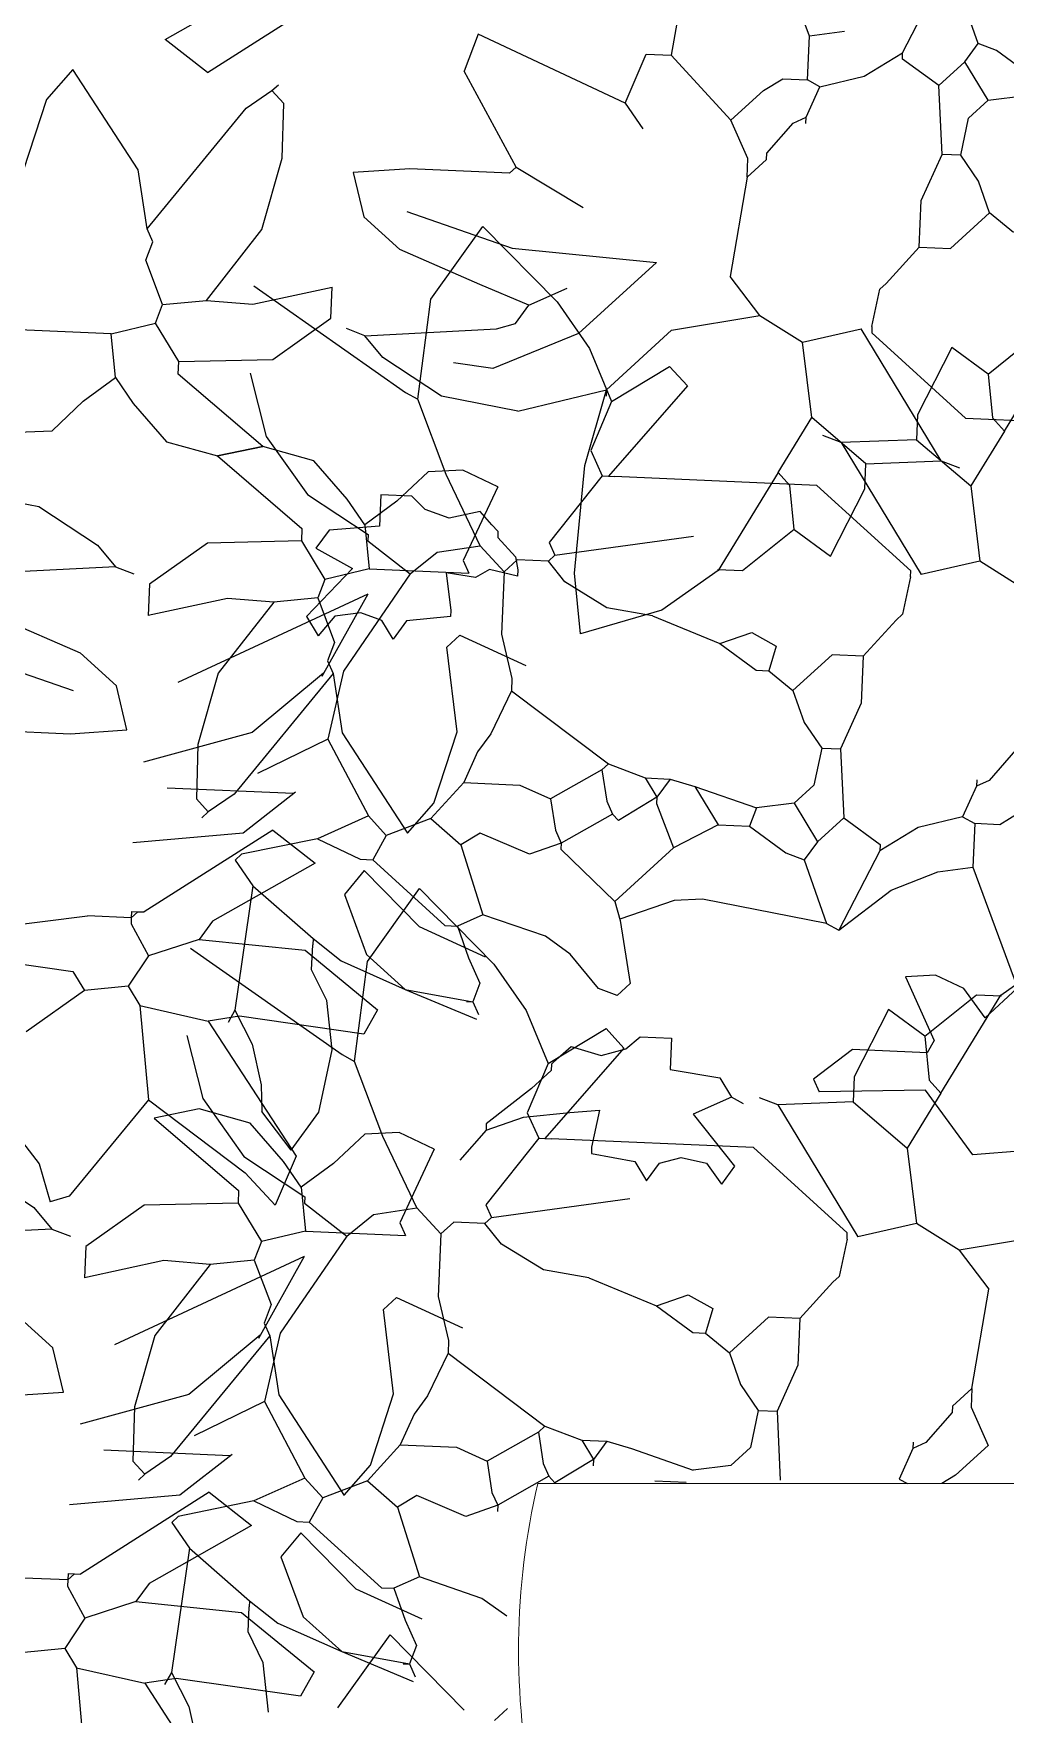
# Model space of a CAD drawing. Header units: inches. Extents: x 2960 to 8891, y 1487 to 4457.
# Drawn here: x 7907.5 to 7957.2, y 3392.8 to 3478.7 of the extents above; entities that cross this region are included whole.
import ezdxf

# ---------------------------------------------------------------- set-up
doc = ezdxf.new("R2010")
doc.units = ezdxf.units.IN
doc.header["$MEASUREMENT"] = 0
doc.layers.add('A-FURN', color=8, linetype='Continuous', lineweight=20)
doc.layers.add('VERDE_siepe', color=96, linetype='Continuous')

msp = doc.modelspace()

# ---------------------------------------------------------------- linework, layer by layer
at = {"layer": 'A-FURN'}
msp.add_lwpolyline([(7933.262, 3404.55), (7978.271, 3404.55, -0.092959), (7978.271, 3388.21, -0.002126), (7933.069, 3388.403, -0.109257), (7933.262, 3404.55, -0.276267)], format="xyb", dxfattribs=at)
at = {"layer": 'VERDE_siepe'}
for p, q in [((7947.151, 3478.548), (7944.863, 3484.72)), ((7914.223, 3478.385), (7919.467, 3481.353)), ((7951.908, 3477.701), (7954.003, 3481.765)), ((7955.764, 3478.172), (7954.627, 3481.418)), ((7916.387, 3476.693), (7922.961, 3480.88)), ((7940.398, 3479.399), (7940.077, 3477.578)), ((7916.387, 3476.693), (7914.223, 3478.385)), ((7930.215, 3478.647), (7929.494, 3476.76)), ((7937.733, 3475.123), (7930.215, 3478.647)), ((7947.054, 3476.315), (7947.151, 3478.548)), ((7948.942, 3478.78), (7947.151, 3478.548)), ((7937.733, 3475.123), (7938.801, 3477.634)), ((7938.801, 3477.634), (7940.077, 3477.578)), ((7943.128, 3474.248), (7940.077, 3477.578)), ((7949.939, 3476.508), (7951.908, 3477.701)), ((7951.894, 3477.382), (7951.908, 3477.701)), ((7955.084, 3477.243), (7955.764, 3478.172)), ((7956.707, 3477.812), (7955.764, 3478.172)), ((7958.566, 3476.452), (7956.707, 3477.812)), ((7909.499, 3476.848), (7908.154, 3475.309)), ((7912.842, 3471.718), (7909.5, 3476.849)), ((7932.156, 3471.85), (7929.494, 3476.76)), ((7953.753, 3476.023), (7951.894, 3477.382)), ((7953.753, 3476.023), (7955.084, 3477.243)), ((7956.277, 3475.273), (7955.084, 3477.243)), ((7918.362, 3474.864), (7919.68, 3475.766)), ((7919.68, 3475.766), (7920.013, 3476.07)), ((7920.29, 3475.099), (7919.68, 3475.766)), ((7943.128, 3474.248), (7944.792, 3475.774)), ((7944.792, 3475.774), (7945.777, 3476.371)), ((7945.777, 3476.371), (7947.054, 3476.315)), ((7946.97, 3474.401), (7947.677, 3475.967)), ((7947.677, 3475.967), (7947.054, 3476.315)), ((7947.677, 3475.967), (7949.939, 3476.508)), ((7953.919, 3472.499), (7953.753, 3476.023)), ((7908.154, 3475.309), (7906.969, 3471.666)), ((7920.207, 3472.319), (7920.29, 3475.099)), ((7937.733, 3475.123), (7938.634, 3473.805)), ((7955.278, 3474.358), (7956.277, 3475.273)), ((7956.277, 3475.273), (7958.204, 3475.508)), ((7913.299, 3468.692), (7918.362, 3474.864)), ((7944.002, 3472.292), (7943.128, 3474.248)), ((7944.973, 3472.57), (7946.318, 3474.109)), ((7946.318, 3474.109), (7946.97, 3474.401)), ((7946.956, 3474.081), (7946.97, 3474.401)), ((7954.876, 3472.458), (7955.278, 3474.358)), ((7944.959, 3472.251), (7944.973, 3472.57)), ((7952.852, 3470.153), (7953.919, 3472.499)), ((7954.876, 3472.458), (7953.919, 3472.499)), ((7955.777, 3471.14), (7954.876, 3472.458)), ((7913.299, 3468.693), (7912.842, 3471.718)), ((7919.167, 3468.674), (7920.207, 3472.319)), ((7926.72, 3471.768), (7923.835, 3471.574)), ((7923.835, 3471.574), (7924.375, 3469.313)), ((7931.823, 3471.545), (7926.72, 3471.768)), ((7932.156, 3471.85), (7931.823, 3471.545)), ((7932.156, 3471.85), (7935.582, 3469.783)), ((7943.96, 3471.335), (7944.002, 3472.292)), ((7943.96, 3471.335), (7944.959, 3472.251)), ((7943.96, 3471.335), (7943.099, 3466.259)), ((7956.346, 3469.517), (7955.777, 3471.14)), ((7952.753, 3467.756), (7952.852, 3470.153)), ((7926.219, 3467.635), (7924.375, 3469.313)), ((7926.57, 3469.583), (7931.951, 3467.714)), ((7954.348, 3467.687), (7956.346, 3469.517)), ((7957.58, 3468.504), (7956.346, 3469.517)), ((7913.23, 3467.097), (7913.59, 3468.04)), ((7913.59, 3468.04), (7913.299, 3468.692)), ((7916.336, 3465.044), (7919.167, 3468.674)), ((7927.799, 3465.096), (7930.457, 3468.824)), ((7930.457, 3468.824), (7934.251, 3464.969)), ((7930.297, 3465.859), (7926.219, 3467.635)), ((7931.951, 3467.714), (7939.331, 3466.983)), ((7951.074, 3465.912), (7952.753, 3467.756)), ((7952.753, 3467.756), (7954.348, 3467.687)), ((7914.089, 3464.823), (7913.23, 3467.097)), ((7939.331, 3466.983), (7935.336, 3463.343)), ((7918.707, 3464.851), (7922.758, 3465.723)), ((7918.759, 3465.789), (7926.511, 3460.337)), ((7922.689, 3464.128), (7922.758, 3465.723)), ((7932.807, 3464.79), (7930.297, 3465.859)), ((7932.807, 3464.79), (7934.763, 3465.664)), ((7944.611, 3464.276), (7943.099, 3466.259)), ((7950.339, 3463.707), (7950.742, 3465.607)), ((7950.742, 3465.607), (7951.074, 3465.912)), ((7913.728, 3463.879), (7914.089, 3464.823)), ((7914.089, 3464.823), (7916.336, 3465.044)), ((7916.336, 3465.044), (7918.707, 3464.851)), ((7927.135, 3459.991), (7927.799, 3465.096)), ((7932.128, 3463.861), (7932.807, 3464.79)), ((7934.251, 3464.969), (7935.909, 3462.59)), ((7911.467, 3463.338), (7913.728, 3463.879)), ((7914.921, 3461.91), (7913.728, 3463.879)), ((7919.72, 3462.02), (7922.689, 3464.128)), ((7931.157, 3463.584), (7932.128, 3463.861)), ((7940.103, 3463.513), (7944.611, 3464.276)), ((7944.611, 3464.276), (7946.788, 3462.903)), ((7911.467, 3463.338), (7906.363, 3463.561)), ((7911.689, 3461.092), (7911.467, 3463.338)), ((7924.43, 3463.238), (7923.487, 3463.598)), ((7924.43, 3463.238), (7931.157, 3463.584)), ((7925.35, 3462.126), (7924.43, 3463.238)), ((7935.336, 3463.343), (7930.967, 3461.558)), ((7936.774, 3460.463), (7940.103, 3463.513)), ((7946.788, 3462.903), (7949.791, 3463.582)), ((7947.26, 3459.047), (7946.788, 3462.903)), ((7953.875, 3456.84), (7949.791, 3463.582)), ((7950.339, 3463.707), (7950.325, 3463.387)), ((7950.325, 3463.387), (7955.121, 3459.023)), ((7956.276, 3461.277), (7958.926, 3463.399)), ((7957.108, 3458.364), (7960.16, 3463.378)), ((7914.921, 3461.91), (7919.72, 3462.02)), ((7928.346, 3460.151), (7925.35, 3462.126)), ((7935.909, 3462.59), (7937.038, 3459.878)), ((7954.418, 3462.637), (7952.669, 3459.197)), ((7956.276, 3461.277), (7954.418, 3462.637)), ((7914.893, 3461.271), (7914.921, 3461.91)), ((7919.206, 3457.568), (7914.893, 3461.271)), ((7918.564, 3461.324), (7919.382, 3458.091)), ((7930.967, 3461.558), (7928.964, 3461.85)), ((7937.038, 3459.878), (7939.993, 3461.667)), ((7939.993, 3461.667), (7940.908, 3460.669)), ((7956.276, 3461.277), (7956.498, 3459.03)), ((7910.039, 3459.886), (7911.689, 3461.092)), ((7911.689, 3461.092), (7912.59, 3459.774)), ((7926.511, 3460.337), (7927.135, 3459.991)), ((7932.252, 3459.381), (7936.774, 3460.463)), ((7935.676, 3456.602), (7936.774, 3460.463)), ((7936.774, 3460.463), (7936.76, 3460.143)), ((7940.908, 3460.669), (7936.871, 3456.05)), ((7908.445, 3458.379), (7910.039, 3459.886)), ((7912.59, 3459.774), (7914.291, 3457.816)), ((7928.583, 3456.144), (7927.135, 3459.991)), ((7932.252, 3459.381), (7928.346, 3460.151)), ((7937.038, 3459.878), (7935.97, 3457.368)), ((7945.539, 3456.245), (7947.26, 3459.047)), ((7950.033, 3456.688), (7947.26, 3459.047)), ((7952.669, 3459.197), (7952.614, 3457.921)), ((7955.121, 3459.023), (7965.457, 3458.573)), ((7956.498, 3459.03), (7957.108, 3458.364)), ((7906.68, 3458.302), (7908.445, 3458.379)), ((7914.291, 3457.816), (7916.901, 3457.088)), ((7919.382, 3458.091), (7921.489, 3455.123)), ((7948.772, 3457.769), (7947.829, 3458.13)), ((7952.614, 3457.921), (7948.772, 3457.769)), ((7948.772, 3457.769), (7952.856, 3451.026)), ((7952.614, 3457.921), (7955.388, 3455.562)), ((7957.108, 3458.364), (7955.388, 3455.562)), ((7919.206, 3457.568), (7916.901, 3457.088)), ((7916.901, 3457.088), (7919.206, 3457.568)), ((7916.901, 3457.088), (7921.213, 3453.384)), ((7921.816, 3456.839), (7919.206, 3457.568)), ((7935.97, 3457.368), (7936.553, 3456.064)), ((7923.517, 3454.881), (7921.816, 3456.839)), ((7927.662, 3456.277), (7926.068, 3454.77)), ((7929.427, 3456.354), (7927.662, 3456.277)), ((7930.324, 3452.5), (7928.583, 3456.144)), ((7931.215, 3455.505), (7929.427, 3456.354)), ((7936.553, 3456.064), (7933.847, 3452.666)), ((7935.142, 3451.09), (7935.676, 3456.602)), ((7936.553, 3456.064), (7936.871, 3456.05)), ((7936.871, 3456.05), (7937.19, 3456.036)), ((7947.526, 3455.586), (7937.19, 3456.036)), ((7945.539, 3456.245), (7942.487, 3451.231)), ((7946.15, 3455.579), (7945.539, 3456.245)), ((7949.978, 3455.412), (7950.033, 3456.688)), ((7950.033, 3456.688), (7953.875, 3456.84)), ((7953.875, 3456.84), (7954.818, 3456.479)), ((7903.855, 3455.275), (7907.761, 3454.505)), ((7931.215, 3455.505), (7929.452, 3451.746)), ((7946.371, 3453.332), (7946.15, 3455.579)), ((7952.322, 3451.222), (7947.526, 3455.586)), ((7948.229, 3451.972), (7949.978, 3455.412)), ((7955.388, 3455.562), (7955.859, 3451.706)), ((7907.761, 3454.505), (7910.757, 3452.529)), ((7921.489, 3455.123), (7924.596, 3453.07)), ((7924.418, 3453.564), (7923.517, 3454.881)), ((7926.068, 3454.77), (7924.418, 3453.564)), ((7925.237, 3455.102), (7925.168, 3453.507)), ((7926.833, 3455.032), (7925.237, 3455.102)), ((7927.505, 3454.359), (7926.833, 3455.032)), ((7928.741, 3453.904), (7927.505, 3454.359)), ((7925.168, 3453.507), (7922.602, 3453.299)), ((7924.418, 3453.564), (7924.639, 3451.317)), ((7930.314, 3454.241), (7928.741, 3453.904)), ((7930.924, 3453.575), (7930.314, 3454.241)), ((7930.924, 3453.575), (7931.229, 3453.242)), ((7916.387, 3452.636), (7913.418, 3450.527)), ((7921.186, 3452.746), (7916.387, 3452.636)), ((7921.213, 3453.384), (7921.186, 3452.746)), ((7921.186, 3452.746), (7922.379, 3450.776)), ((7922.602, 3453.299), (7921.922, 3452.37)), ((7924.596, 3453.07), (7924.582, 3452.751)), ((7924.582, 3452.751), (7926.746, 3451.058)), ((7931.229, 3453.242), (7931.216, 3452.924)), ((7931.216, 3452.924), (7932.131, 3451.925)), ((7933.847, 3452.666), (7934.138, 3452.015)), ((7934.138, 3452.015), (7941.213, 3452.985)), ((7946.371, 3453.332), (7943.721, 3451.21)), ((7946.371, 3453.332), (7948.229, 3451.972)), ((7910.757, 3452.529), (7911.677, 3451.418)), ((7921.922, 3452.37), (7923.795, 3451.329)), ((7926.746, 3451.058), (7928.116, 3452.167)), ((7928.116, 3452.167), (7930.324, 3452.5)), ((7929.452, 3451.746), (7929.743, 3451.095)), ((7930.324, 3452.5), (7931.545, 3451.169)), ((7932.21, 3451.779), (7931.545, 3451.169)), ((7932.131, 3451.925), (7932.238, 3451.262)), ((7933.806, 3451.709), (7932.21, 3451.779)), ((7934.138, 3452.015), (7933.806, 3451.709)), ((7934.654, 3450.652), (7933.806, 3451.709)), ((7955.859, 3451.706), (7952.856, 3451.026)), ((7958.036, 3450.333), (7955.859, 3451.706)), ((7911.677, 3451.418), (7904.95, 3451.072)), ((7911.677, 3451.418), (7912.62, 3451.058)), ((7923.795, 3451.329), (7921.451, 3448.874)), ((7924.639, 3451.317), (7922.379, 3450.776)), ((7926.746, 3451.058), (7923.333, 3446.093)), ((7924.639, 3451.317), (7929.743, 3451.095)), ((7928.58, 3451.121), (7928.815, 3449.193)), ((7930.083, 3450.871), (7928.58, 3451.121)), ((7930.795, 3451.285), (7930.083, 3450.871)), ((7932.224, 3450.942), (7930.795, 3451.285)), ((7931.545, 3451.169), (7931.406, 3447.978)), ((7932.238, 3451.262), (7932.224, 3450.942)), ((7935.448, 3448.002), (7935.142, 3451.09)), ((7942.487, 3451.231), (7939.61, 3449.204)), ((7943.721, 3451.21), (7942.445, 3451.265)), ((7952.308, 3450.902), (7951.906, 3449.002)), ((7952.308, 3450.902), (7952.322, 3451.222)), ((7913.418, 3450.527), (7913.349, 3448.933)), ((7914.889, 3445.517), (7924.589, 3450.036)), ((7922.379, 3450.776), (7922.018, 3449.833)), ((7922.253, 3445.836), (7924.589, 3450.036)), ((7936.798, 3449.328), (7934.654, 3450.652)), ((7917.4, 3449.805), (7913.349, 3448.933)), ((7919.771, 3449.612), (7916.939, 3445.981)), ((7919.771, 3449.612), (7917.4, 3449.805)), ((7922.018, 3449.833), (7919.771, 3449.612)), ((7922.018, 3449.833), (7922.877, 3447.559)), ((7928.815, 3449.193), (7928.801, 3448.873)), ((7939.61, 3449.204), (7935.448, 3448.002)), ((7939.118, 3448.921), (7936.798, 3449.328)), ((7905.809, 3448.797), (7909.888, 3447.021)), ((7921.451, 3448.874), (7922.046, 3447.89)), ((7922.899, 3448.897), (7922.046, 3447.89)), ((7924.217, 3449.068), (7922.899, 3448.897)), ((7925.292, 3448.678), (7924.217, 3449.068)), ((7925.874, 3447.723), (7925.292, 3448.678)), ((7926.554, 3448.652), (7925.874, 3447.723)), ((7928.801, 3448.873), (7926.554, 3448.652)), ((7939.118, 3448.921), (7942.571, 3447.492)), ((7951.573, 3448.697), (7949.894, 3446.853)), ((7951.906, 3449.002), (7951.573, 3448.697)), ((7922.877, 3447.559), (7922.517, 3446.616)), ((7929.285, 3447.918), (7928.619, 3447.308)), ((7929.286, 3447.918), (7932.661, 3446.372)), ((7931.406, 3447.978), (7931.946, 3445.718)), ((7942.571, 3447.492), (7944.194, 3448.06)), ((7942.571, 3447.492), (7944.429, 3446.132)), ((7944.194, 3448.06), (7945.442, 3447.366)), ((7909.536, 3445.073), (7904.156, 3446.942)), ((7909.888, 3447.021), (7911.732, 3445.343)), ((7922.517, 3446.616), (7922.808, 3445.963)), ((7929.138, 3442.989), (7928.619, 3447.308)), ((7945.442, 3447.366), (7945.067, 3446.105)), ((7948.299, 3446.922), (7946.301, 3445.092)), ((7949.894, 3446.853), (7948.299, 3446.922)), ((7949.894, 3446.853), (7949.795, 3444.456)), ((7916.939, 3445.981), (7915.9, 3442.336)), ((7922.808, 3445.963), (7917.744, 3439.792)), ((7922.316, 3445.988), (7918.671, 3442.957)), ((7923.333, 3446.093), (7922.542, 3442.612)), ((7922.808, 3445.963), (7923.265, 3442.938)), ((7931.946, 3445.718), (7931.918, 3445.079)), ((7944.429, 3446.132), (7945.067, 3446.105)), ((7945.067, 3446.105), (7946.301, 3445.092)), ((7912.272, 3443.082), (7911.732, 3445.343)), ((7931.918, 3445.079), (7930.864, 3442.888)), ((7931.918, 3445.079), (7936.87, 3441.348)), ((7946.301, 3445.092), (7946.87, 3443.469)), ((7949.795, 3444.456), (7948.729, 3442.109)), ((7946.87, 3443.469), (7947.772, 3442.151)), ((7904.283, 3443.111), (7909.387, 3442.888)), ((7909.387, 3442.888), (7912.272, 3443.082)), ((7918.671, 3442.957), (7913.113, 3441.44)), ((7915.9, 3442.336), (7915.816, 3439.556)), ((7922.542, 3442.612), (7918.949, 3440.851)), ((7922.542, 3442.612), (7924.608, 3438.686)), ((7923.265, 3442.938), (7926.607, 3437.807)), ((7927.953, 3439.346), (7929.138, 3442.989)), ((7930.864, 3442.888), (7930.185, 3441.959)), ((7930.185, 3441.959), (7929.477, 3440.392)), ((7947.772, 3442.151), (7947.369, 3440.251)), ((7947.772, 3442.151), (7948.729, 3442.109)), ((7948.729, 3442.109), (7948.894, 3438.586)), ((7957.674, 3442.039), (7956.329, 3440.5)), ((7936.536, 3441.043), (7933.915, 3439.559)), ((7936.87, 3441.348), (7936.536, 3441.043)), ((7936.536, 3441.043), (7936.786, 3439.434)), ((7936.87, 3441.348), (7938.756, 3440.627)), ((7938.756, 3440.627), (7939.352, 3439.642)), ((7938.756, 3440.627), (7940.032, 3440.571)), ((7940.032, 3440.571), (7939.352, 3439.642)), ((7940.032, 3440.571), (7941.294, 3440.197)), ((7920.775, 3439.827), (7914.333, 3440.108)), ((7917.744, 3439.792), (7916.427, 3438.89)), ((7918.213, 3437.825), (7920.88, 3439.917)), ((7929.477, 3440.392), (7927.798, 3438.547)), ((7929.477, 3440.392), (7932.348, 3440.266)), ((7932.348, 3440.266), (7933.915, 3439.559)), ((7941.294, 3440.197), (7944.443, 3439.1)), ((7941.294, 3440.197), (7942.487, 3438.227)), ((7947.369, 3440.251), (7946.371, 3439.336)), ((7955.677, 3440.208), (7954.97, 3438.642)), ((7955.691, 3440.528), (7955.677, 3440.208)), ((7956.329, 3440.5), (7955.677, 3440.208)), ((7915.816, 3439.556), (7916.427, 3438.89)), ((7916.427, 3438.89), (7916.094, 3438.585)), ((7926.608, 3437.808), (7927.953, 3439.346)), ((7933.915, 3439.559), (7934.165, 3437.95)), ((7936.786, 3439.434), (7937.077, 3438.782)), ((7939.352, 3439.642), (7937.382, 3438.449)), ((7939.352, 3439.642), (7939.338, 3439.323)), ((7939.338, 3439.323), (7940.198, 3437.048)), ((7944.443, 3439.1), (7944.081, 3438.157)), ((7946.371, 3439.336), (7944.443, 3439.1)), ((7946.371, 3439.336), (7947.563, 3437.366)), ((7957.855, 3438.835), (7956.87, 3438.238)), ((7919.72, 3437.963), (7913.146, 3433.775)), ((7919.72, 3437.963), (7921.884, 3436.271)), ((7924.608, 3438.686), (7922, 3437.522)), ((7924.608, 3438.686), (7925.523, 3437.687)), ((7927.798, 3438.547), (7925.523, 3437.687)), ((7927.798, 3438.547), (7929.338, 3437.202)), ((7937.077, 3438.782), (7934.455, 3437.298)), ((7937.382, 3438.449), (7937.077, 3438.782)), ((7942.487, 3438.227), (7940.198, 3437.048)), ((7942.487, 3438.227), (7944.081, 3438.157)), ((7944.081, 3438.157), (7945.94, 3436.797)), ((7948.894, 3438.586), (7947.563, 3437.366)), ((7948.894, 3438.586), (7950.753, 3437.227)), ((7952.709, 3438.101), (7950.739, 3436.908)), ((7954.97, 3438.642), (7952.709, 3438.101)), ((7954.97, 3438.642), (7955.593, 3438.294)), ((7955.593, 3438.294), (7955.496, 3436.061)), ((7956.87, 3438.238), (7955.593, 3438.294)), ((7912.571, 3437.335), (7918.213, 3437.825)), ((7922, 3437.522), (7918.13, 3436.732)), ((7922, 3437.522), (7924.192, 3436.467)), ((7925.523, 3437.687), (7924.829, 3436.44)), ((7930.322, 3437.798), (7929.338, 3437.202)), ((7929.338, 3437.202), (7930.46, 3433.637)), ((7932.833, 3436.73), (7930.322, 3437.798)), ((7934.455, 3437.298), (7932.833, 3436.73)), ((7934.165, 3437.95), (7934.455, 3437.298)), ((7934.455, 3437.298), (7934.441, 3436.979)), ((7947.563, 3437.366), (7946.883, 3436.437)), ((7950.753, 3437.227), (7950.739, 3436.908)), ((7921.884, 3436.271), (7916.64, 3433.303)), ((7918.13, 3436.732), (7917.798, 3436.427)), ((7917.798, 3436.427), (7918.699, 3435.108)), ((7924.192, 3436.467), (7924.829, 3436.44)), ((7924.829, 3436.44), (7928.518, 3433.083)), ((7934.441, 3436.979), (7937.201, 3434.302)), ((7940.198, 3437.048), (7937.201, 3434.302)), ((7945.94, 3436.797), (7946.883, 3436.437)), ((7946.883, 3436.437), (7948.02, 3433.191)), ((7950.739, 3436.908), (7948.644, 3432.844)), ((7924.393, 3435.895), (7923.38, 3434.661)), ((7927.217, 3433.016), (7924.393, 3435.895)), ((7951.315, 3434.887), (7953.705, 3435.829)), ((7953.705, 3435.829), (7955.496, 3436.061)), ((7955.496, 3436.061), (7957.784, 3429.889)), ((7918.699, 3435.108), (7917.783, 3428.757)), ((7918.699, 3435.108), (7921.778, 3432.418)), ((7923.38, 3434.661), (7924.513, 3431.596)), ((7924.558, 3431.241), (7927.216, 3434.969)), ((7927.216, 3434.969), (7931.01, 3431.113)), ((7948.644, 3432.844), (7951.315, 3434.887)), ((7912.507, 3433.803), (7912.493, 3433.483)), ((7912.826, 3433.789), (7912.493, 3433.483)), ((7912.507, 3433.803), (7912.826, 3433.789)), ((7912.826, 3433.789), (7913.146, 3433.775)), ((7937.201, 3434.302), (7937.479, 3433.331)), ((7940.23, 3434.368), (7937.458, 3433.402)), ((7941.682, 3434.427), (7940.23, 3434.368)), ((7948.02, 3433.191), (7941.682, 3434.427)), ((7905.206, 3432.936), (7910.261, 3433.581)), ((7912.493, 3433.483), (7910.261, 3433.581)), ((7912.493, 3433.483), (7912.479, 3433.165)), ((7912.479, 3433.165), (7913.367, 3431.528)), ((7916.64, 3433.303), (7915.961, 3432.373)), ((7930.592, 3431.47), (7927.217, 3433.016)), ((7928.518, 3433.083), (7929.157, 3433.055)), ((7930.46, 3433.637), (7929.157, 3433.055)), ((7929.157, 3433.055), (7929.726, 3431.432)), ((7933.652, 3432.538), (7930.46, 3433.637)), ((7937.479, 3433.331), (7937.978, 3430.113)), ((7948.02, 3433.191), (7948.644, 3432.844)), ((7915.961, 3432.373), (7913.367, 3431.528)), ((7915.961, 3432.373), (7921.37, 3431.818)), ((7921.708, 3430.823), (7921.764, 3432.098)), ((7921.778, 3432.418), (7921.764, 3432.098)), ((7921.778, 3432.418), (7923.223, 3431.277)), ((7934.923, 3431.625), (7933.652, 3432.538)), ((7906.321, 3431.196), (7909.497, 3430.738)), ((7913.367, 3431.528), (7912.34, 3429.975)), ((7915.518, 3431.933), (7923.27, 3426.482)), ((7921.37, 3431.818), (7925.073, 3428.78)), ((7923.223, 3431.277), (7926.491, 3429.819)), ((7923.894, 3426.135), (7924.558, 3431.241)), ((7924.513, 3431.596), (7926.491, 3429.819)), ((7929.726, 3431.432), (7930.307, 3430.128)), ((7931.01, 3431.113), (7932.668, 3428.734)), ((7936.369, 3429.864), (7934.923, 3431.625)), ((7956.919, 3429.522), (7959.796, 3431.549)), ((7909.497, 3430.738), (7910.094, 3429.753)), ((7922.48, 3429.25), (7921.708, 3430.823)), ((7953.592, 3430.544), (7952.056, 3430.458)), ((7952.056, 3430.458), (7953.512, 3427.199)), ((7955.03, 3429.867), (7953.592, 3430.544)), ((7910.094, 3429.753), (7907.125, 3427.645)), ((7912.34, 3429.975), (7910.094, 3429.753)), ((7912.34, 3429.975), (7912.937, 3428.99)), ((7926.491, 3429.819), (7930.135, 3428.294)), ((7926.491, 3429.819), (7929.947, 3429.185)), ((7930.307, 3430.128), (7929.947, 3429.185)), ((7937.312, 3429.503), (7936.369, 3429.864)), ((7937.978, 3430.113), (7937.312, 3429.503)), ((7953.035, 3427.421), (7955.685, 3429.543)), ((7953.867, 3424.508), (7956.919, 3429.522)), ((7956.119, 3428.363), (7955.03, 3429.867)), ((7955.685, 3429.543), (7956.961, 3429.488)), ((7957.784, 3429.889), (7956.119, 3428.363)), ((7912.937, 3428.99), (7916.418, 3428.199)), ((7912.937, 3428.99), (7913.366, 3424.177)), ((7917.783, 3428.757), (7917.436, 3428.132)), ((7917.783, 3428.757), (7918.67, 3427.014)), ((7922.752, 3426.721), (7922.48, 3429.25)), ((7925.073, 3428.78), (7924.38, 3427.532)), ((7929.628, 3429.199), (7929.947, 3429.185)), ((7929.947, 3429.185), (7930.238, 3428.533)), ((7932.668, 3428.734), (7933.797, 3426.023)), ((7951.177, 3428.781), (7949.428, 3425.341)), ((7953.035, 3427.421), (7951.177, 3428.781)), ((7918.027, 3428.448), (7916.418, 3428.199)), ((7916.418, 3428.199), (7920.911, 3421.291)), ((7924.38, 3427.532), (7918.027, 3428.448)), ((7933.797, 3426.023), (7936.752, 3427.812)), ((7936.752, 3427.812), (7937.667, 3426.813)), ((7915.323, 3427.468), (7916.141, 3424.235)), ((7918.67, 3427.014), (7919.125, 3424.935)), ((7937.667, 3426.813), (7933.63, 3422.195)), ((7934.296, 3426.296), (7934.961, 3426.906)), ((7934.961, 3426.906), (7936.499, 3426.434)), ((7937.769, 3426.779), (7938.498, 3427.392)), ((7938.498, 3427.392), (7940.094, 3427.322)), ((7940.094, 3427.322), (7940.024, 3425.727)), ((7953.035, 3427.421), (7953.257, 3425.174)), ((7953.512, 3427.199), (7953.165, 3426.574)), ((7922.068, 3423.548), (7922.752, 3426.721)), ((7923.27, 3426.482), (7923.894, 3426.135)), ((7925.342, 3422.288), (7923.894, 3426.135)), ((7933.797, 3426.023), (7932.729, 3423.512)), ((7933.962, 3425.991), (7933.948, 3425.672)), ((7934.296, 3426.296), (7933.962, 3425.991)), ((7936.499, 3426.434), (7937.769, 3426.779)), ((7949.337, 3426.741), (7947.353, 3425.229)), ((7953.165, 3426.574), (7949.337, 3426.741)), ((7933.948, 3425.672), (7932.95, 3424.757)), ((7940.024, 3425.727), (7942.562, 3425.297)), ((7942.562, 3425.297), (7943.158, 3424.312)), ((7947.353, 3425.229), (7947.645, 3424.578)), ((7949.428, 3425.341), (7949.373, 3424.066)), ((7953.257, 3425.174), (7953.867, 3424.508)), ((7916.141, 3424.235), (7918.248, 3421.267)), ((7919.125, 3424.935), (7919.155, 3423.582)), ((7932.95, 3424.757), (7930.634, 3422.94)), ((7943.158, 3424.312), (7941.203, 3423.438)), ((7943.783, 3423.964), (7943.158, 3424.312)), ((7945.531, 3423.913), (7944.588, 3424.274)), ((7953.081, 3424.66), (7947.645, 3424.578)), ((7953.867, 3424.508), (7952.146, 3421.707)), ((7955.495, 3421.359), (7953.081, 3424.66)), ((7913.366, 3424.177), (7909.315, 3419.239)), ((7913.366, 3424.177), (7918.317, 3420.445)), ((7915.965, 3423.712), (7913.66, 3423.232)), ((7918.575, 3422.984), (7915.965, 3423.712)), ((7920.667, 3421.599), (7919.155, 3423.582)), ((7920.667, 3421.599), (7922.068, 3423.548)), ((7932.539, 3423.289), (7934.898, 3423.529)), ((7932.729, 3423.512), (7933.312, 3422.209)), ((7934.898, 3423.529), (7936.417, 3423.647)), ((7936.417, 3423.647), (7936.015, 3421.747)), ((7941.203, 3423.438), (7943.324, 3420.788)), ((7949.373, 3424.066), (7945.531, 3423.913)), ((7945.531, 3423.913), (7949.615, 3417.171)), ((7949.373, 3424.066), (7952.146, 3421.707)), ((7906.376, 3422.737), (7907.79, 3420.904)), ((7913.66, 3423.232), (7917.972, 3419.529)), ((7920.276, 3421.026), (7918.575, 3422.984)), ((7926.186, 3422.498), (7924.421, 3422.421)), ((7927.974, 3421.649), (7926.186, 3422.498)), ((7930.62, 3422.621), (7929.274, 3421.082)), ((7930.62, 3422.621), (7932.539, 3423.289)), ((7930.634, 3422.94), (7930.62, 3422.621)), ((7924.421, 3422.421), (7922.827, 3420.915)), ((7927.083, 3418.645), (7925.342, 3422.288)), ((7927.974, 3421.649), (7926.211, 3417.89)), ((7933.312, 3422.209), (7930.606, 3418.81)), ((7933.312, 3422.209), (7933.63, 3422.195)), ((7933.63, 3422.195), (7933.949, 3422.181)), ((7944.285, 3421.73), (7933.949, 3422.181)), ((7936.015, 3421.747), (7936.001, 3421.427)), ((7949.081, 3417.366), (7944.285, 3421.73)), ((7952.146, 3421.707), (7952.618, 3417.851)), ((7907.79, 3420.904), (7908.344, 3418.962)), ((7918.248, 3421.267), (7921.355, 3419.214)), ((7920.911, 3421.291), (7919.842, 3418.78)), ((7921.177, 3419.708), (7920.276, 3421.026)), ((7922.827, 3420.915), (7921.177, 3419.708)), ((7936.001, 3421.427), (7938.22, 3421.011)), ((7938.22, 3421.011), (7938.817, 3420.026)), ((7938.817, 3420.026), (7939.48, 3420.927)), ((7939.48, 3420.927), (7940.585, 3421.222)), ((7940.585, 3421.222), (7941.883, 3420.937)), ((7941.883, 3420.937), (7942.645, 3419.859)), ((7943.324, 3420.788), (7942.645, 3419.859)), ((7958.061, 3421.567), (7955.495, 3421.359)), ((7904.52, 3420.649), (7907.516, 3418.674)), ((7918.317, 3420.445), (7919.842, 3418.78)), ((7909.315, 3419.239), (7908.344, 3418.962)), ((7917.972, 3419.529), (7917.945, 3418.89)), ((7921.177, 3419.708), (7921.398, 3417.462)), ((7921.355, 3419.214), (7921.341, 3418.895)), ((7930.897, 3418.159), (7937.972, 3419.129)), ((7907.516, 3418.674), (7908.436, 3417.562)), ((7913.146, 3418.78), (7910.177, 3416.672)), ((7917.945, 3418.89), (7913.146, 3418.78)), ((7917.945, 3418.89), (7919.138, 3416.921)), ((7921.341, 3418.895), (7923.505, 3417.202)), ((7923.505, 3417.202), (7924.875, 3418.311)), ((7924.875, 3418.311), (7927.083, 3418.645)), ((7927.083, 3418.645), (7928.304, 3417.313)), ((7930.606, 3418.81), (7930.897, 3418.159)), ((7908.436, 3417.562), (7901.709, 3417.216)), ((7908.436, 3417.562), (7909.379, 3417.202)), ((7921.398, 3417.462), (7919.138, 3416.921)), ((7921.398, 3417.462), (7926.502, 3417.239)), ((7926.211, 3417.89), (7926.502, 3417.239)), ((7928.969, 3417.923), (7928.304, 3417.313)), ((7930.564, 3417.853), (7928.969, 3417.923)), ((7930.897, 3418.159), (7930.564, 3417.853)), ((7931.413, 3416.796), (7930.564, 3417.853)), ((7949.067, 3417.047), (7949.081, 3417.366)), ((7952.618, 3417.851), (7949.615, 3417.171)), ((7954.795, 3416.478), (7952.618, 3417.851)), ((7910.177, 3416.672), (7910.108, 3415.077)), ((7919.138, 3416.921), (7918.776, 3415.978)), ((7923.505, 3417.202), (7920.092, 3412.238)), ((7928.304, 3417.313), (7928.165, 3414.123)), ((7933.557, 3415.472), (7931.413, 3416.796)), ((7949.067, 3417.047), (7948.665, 3415.147)), ((7959.303, 3417.24), (7954.795, 3416.478)), ((7954.795, 3416.478), (7956.307, 3414.494)), ((7914.159, 3415.95), (7910.108, 3415.077)), ((7911.648, 3411.661), (7921.348, 3416.18)), ((7916.529, 3415.756), (7913.698, 3412.126)), ((7916.53, 3415.756), (7914.159, 3415.95)), ((7918.776, 3415.978), (7916.53, 3415.756)), ((7918.776, 3415.978), (7919.636, 3413.703)), ((7919.012, 3411.98), (7921.348, 3416.18)), ((7935.877, 3415.065), (7933.557, 3415.472)), ((7935.877, 3415.065), (7939.33, 3413.636)), ((7948.332, 3414.842), (7946.653, 3412.997)), ((7948.665, 3415.147), (7948.332, 3414.842)), ((7926.044, 3414.062), (7925.378, 3413.453)), ((7926.044, 3414.063), (7929.42, 3412.516)), ((7928.165, 3414.123), (7928.705, 3411.862)), ((7939.33, 3413.636), (7940.953, 3414.205)), ((7940.953, 3414.205), (7942.201, 3413.511)), ((7955.446, 3409.418), (7956.307, 3414.494)), ((7906.647, 3413.165), (7908.491, 3411.487)), ((7919.636, 3413.703), (7919.276, 3412.76)), ((7925.897, 3409.134), (7925.378, 3413.453)), ((7939.33, 3413.636), (7941.188, 3412.277)), ((7942.201, 3413.511), (7941.826, 3412.249)), ((7945.058, 3413.067), (7943.06, 3411.236)), ((7946.653, 3412.997), (7945.058, 3413.067)), ((7919.276, 3412.76), (7919.567, 3412.108)), ((7920.092, 3412.238), (7919.301, 3408.756)), ((7941.188, 3412.277), (7941.826, 3412.249)), ((7941.826, 3412.249), (7943.06, 3411.236)), ((7946.653, 3412.997), (7946.554, 3410.6)), ((7909.031, 3409.226), (7908.491, 3411.487)), ((7913.698, 3412.126), (7912.659, 3408.481)), ((7919.567, 3412.108), (7914.503, 3405.936)), ((7919.075, 3412.132), (7915.43, 3409.102)), ((7919.567, 3412.107), (7920.024, 3409.082)), ((7928.705, 3411.862), (7928.677, 3411.224)), ((7928.677, 3411.224), (7927.623, 3409.033)), ((7928.677, 3411.224), (7933.629, 3407.493)), ((7943.06, 3411.236), (7943.629, 3409.613)), ((7946.554, 3410.6), (7945.488, 3408.254)), ((7943.629, 3409.613), (7944.53, 3408.296)), ((7906.146, 3409.032), (7909.031, 3409.226)), ((7915.43, 3409.102), (7909.872, 3407.584)), ((7919.301, 3408.756), (7915.708, 3406.995)), ((7919.301, 3408.756), (7921.367, 3404.83)), ((7920.024, 3409.082), (7923.366, 3403.951)), ((7924.712, 3405.491), (7925.897, 3409.134)), ((7927.623, 3409.033), (7926.944, 3408.103)), ((7955.446, 3409.418), (7954.447, 3408.503)), ((7955.446, 3409.418), (7955.404, 3408.461)), ((7912.659, 3408.481), (7912.575, 3405.701)), ((7926.944, 3408.103), (7926.236, 3406.536)), ((7944.53, 3408.296), (7944.128, 3406.395)), ((7944.53, 3408.296), (7945.488, 3408.254)), ((7945.488, 3408.254), (7945.653, 3404.73)), ((7954.433, 3408.183), (7953.088, 3406.644)), ((7954.447, 3408.503), (7954.433, 3408.183)), ((7955.404, 3408.461), (7956.278, 3406.505)), ((7933.295, 3407.187), (7930.674, 3405.704)), ((7933.629, 3407.493), (7933.295, 3407.187)), ((7933.295, 3407.187), (7933.545, 3405.579)), ((7933.629, 3407.493), (7935.515, 3406.771)), ((7917.534, 3405.971), (7911.092, 3406.252)), ((7926.236, 3406.536), (7924.557, 3404.691)), ((7926.236, 3406.536), (7929.107, 3406.411)), ((7929.107, 3406.411), (7930.674, 3405.704)), ((7935.515, 3406.771), (7936.111, 3405.786)), ((7935.515, 3406.771), (7936.791, 3406.715)), ((7936.791, 3406.715), (7936.111, 3405.786)), ((7936.791, 3406.715), (7938.053, 3406.341)), ((7938.053, 3406.341), (7941.202, 3405.245)), ((7944.128, 3406.395), (7943.13, 3405.48)), ((7952.436, 3406.352), (7951.729, 3404.786)), ((7952.45, 3406.672), (7952.436, 3406.352)), ((7953.088, 3406.644), (7952.436, 3406.352)), ((7956.278, 3406.505), (7954.614, 3404.979)), ((7912.575, 3405.701), (7913.186, 3405.034)), ((7914.503, 3405.936), (7913.186, 3405.034)), ((7914.972, 3403.969), (7917.639, 3406.061)), ((7923.367, 3403.952), (7924.712, 3405.491)), ((7930.674, 3405.704), (7930.923, 3404.095)), ((7933.545, 3405.579), (7933.836, 3404.926)), ((7936.111, 3405.786), (7934.141, 3404.594)), ((7936.111, 3405.786), (7936.097, 3405.467)), ((7943.13, 3405.48), (7941.202, 3405.245)), ((7913.186, 3405.034), (7912.853, 3404.73)), ((7921.367, 3404.83), (7918.759, 3403.666)), ((7921.367, 3404.83), (7922.282, 3403.832)), ((7924.557, 3404.691), (7922.282, 3403.832)), ((7924.557, 3404.691), (7926.097, 3403.346)), ((7933.836, 3404.926), (7931.214, 3403.442)), ((7934.141, 3404.594), (7933.836, 3404.926)), ((7939.246, 3404.691), (7940.84, 3404.621)), ((7951.729, 3404.786), (7952.152, 3404.55)), ((7954.614, 3404.979), (7953.905, 3404.55)), ((7909.329, 3403.479), (7914.972, 3403.969)), ((7916.479, 3404.107), (7909.905, 3399.92)), ((7918.759, 3403.666), (7914.889, 3402.876)), ((7916.479, 3404.107), (7918.643, 3402.415)), ((7918.759, 3403.666), (7920.951, 3402.612)), ((7922.282, 3403.832), (7921.588, 3402.584)), ((7927.081, 3403.943), (7926.097, 3403.346)), ((7929.592, 3402.874), (7927.081, 3403.943)), ((7930.923, 3404.095), (7931.214, 3403.442)), ((7914.889, 3402.876), (7914.557, 3402.571)), ((7926.097, 3403.346), (7927.219, 3399.781)), ((7931.214, 3403.442), (7929.592, 3402.874)), ((7931.214, 3403.442), (7931.2, 3403.124)), ((7918.643, 3402.415), (7913.399, 3399.447)), ((7914.557, 3402.571), (7915.458, 3401.253)), ((7921.152, 3402.04), (7920.139, 3400.806)), ((7920.951, 3402.612), (7921.588, 3402.584)), ((7923.976, 3399.16), (7921.152, 3402.04)), ((7921.588, 3402.584), (7925.277, 3399.227)), ((7915.458, 3401.253), (7914.541, 3394.901)), ((7915.458, 3401.253), (7918.536, 3398.562)), ((7920.139, 3400.806), (7921.272, 3397.741)), ((7909.252, 3399.628), (7907.019, 3399.725)), ((7909.252, 3399.628), (7909.238, 3399.309)), ((7909.238, 3399.309), (7910.126, 3397.672)), ((7909.266, 3399.947), (7909.252, 3399.628)), ((7909.585, 3399.934), (7909.252, 3399.628)), ((7909.266, 3399.947), (7909.585, 3399.934)), ((7909.585, 3399.934), (7909.905, 3399.92)), ((7913.399, 3399.447), (7912.72, 3398.518)), ((7927.219, 3399.781), (7925.916, 3399.199)), ((7930.411, 3398.683), (7927.219, 3399.781)), ((7912.72, 3398.518), (7910.126, 3397.672)), ((7912.72, 3398.518), (7918.129, 3397.963)), ((7918.536, 3398.562), (7918.523, 3398.243)), ((7918.536, 3398.562), (7919.982, 3397.421)), ((7927.351, 3397.614), (7923.976, 3399.16)), ((7925.277, 3399.227), (7925.916, 3399.199)), ((7925.916, 3399.199), (7926.485, 3397.576)), ((7931.682, 3397.769), (7930.411, 3398.683)), ((7910.126, 3397.672), (7909.099, 3396.119)), ((7918.129, 3397.963), (7921.832, 3394.925)), ((7918.467, 3396.967), (7918.523, 3398.243)), ((7921.272, 3397.741), (7923.249, 3395.963)), ((7926.485, 3397.576), (7927.066, 3396.273)), ((7919.239, 3395.394), (7918.467, 3396.967)), ((7919.982, 3397.421), (7923.249, 3395.963)), ((7923.054, 3393.087), (7925.712, 3396.815)), ((7925.712, 3396.815), (7929.506, 3392.96)), ((7909.099, 3396.119), (7906.853, 3395.897)), ((7909.099, 3396.119), (7909.696, 3395.134)), ((7923.249, 3395.963), (7926.893, 3394.438)), ((7923.249, 3395.963), (7926.706, 3395.329)), ((7927.066, 3396.273), (7926.706, 3395.329)), ((7909.696, 3395.134), (7913.176, 3394.343)), ((7909.696, 3395.134), (7910.125, 3390.322)), ((7919.511, 3392.866), (7919.239, 3395.394)), ((7926.387, 3395.343), (7926.706, 3395.329)), ((7926.706, 3395.329), (7926.997, 3394.677)), ((7914.786, 3394.592), (7913.176, 3394.343)), ((7913.176, 3394.343), (7917.67, 3387.435)), ((7914.541, 3394.901), (7914.195, 3394.277)), ((7914.541, 3394.901), (7915.429, 3393.158)), ((7921.139, 3393.677), (7914.786, 3394.592)), ((7921.832, 3394.925), (7921.139, 3393.677)), ((7915.429, 3393.158), (7915.884, 3391.079)), ((7931.055, 3392.44), (7931.72, 3393.05))]:
    msp.add_line(p, q, dxfattribs=at)
for centre, start, end in [((7955.121, 3459.023), 227.3475, 267.15048), ((7947.526, 3455.586), 47.3475, 87.15048), ((7944.285, 3421.73), 47.3475, 87.15048)]:
    msp.add_arc(centre, 0.0000399, start, end, dxfattribs=at)

doc.saveas('drawing.dxf')
